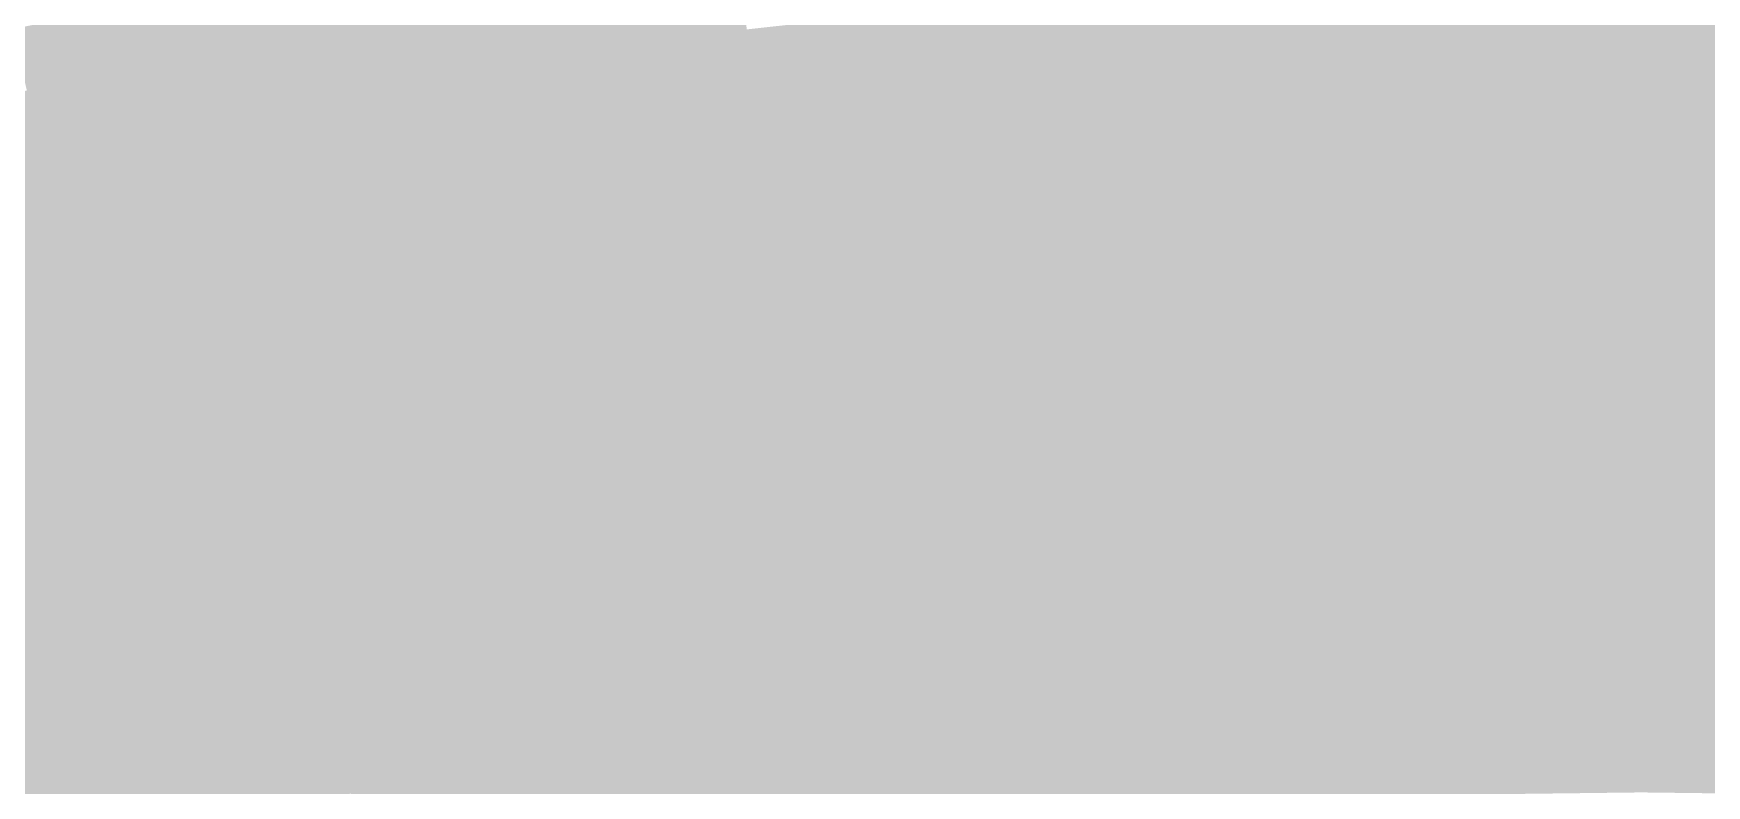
# Model space of a CAD drawing. Header units: inches. Extents: x -266 to 784, y -170 to 213.
# Drawn here: x -25.53 to 1.04, y 103.11 to 115.06 of the extents above; entities that cross this region are included whole.
import ezdxf

# ---------------------------------------------------------------- set-up
doc = ezdxf.new("R2010")
doc.units = ezdxf.units.IN
doc.header["$MEASUREMENT"] = 0

msp = doc.modelspace()

# ---------------------------------------------------------------- linework, layer by layer
at = {"color": 73, "true_color": 0x95e170}
msp.add_solid([(-22.825568, 114.751878), (-23.020658, 115.732663), (-20.002541, 115.277484), (-20.173503, 116.262762)], dxfattribs=at)
at = {"color": 73, "true_color": 0x9de572}
msp.add_solid([(-17.020735, 114.744475), (-17.167466, 115.733652), (-14.199638, 115.127626), (-14.322049, 116.120106)], dxfattribs=at)
at = {"color": 81, "true_color": 0xa9ea74}
msp.add_solid([(-8.459925, 114.688403), (-8.533489, 115.685693), (-5.642783, 114.861477), (-5.69185, 115.860273)], dxfattribs=at)
at = {"color": 81, "true_color": 0xabea74}
msp.add_solid([(-5.642783, 114.861477), (-5.69185, 115.860273), (-2.822241, 114.965364), (-2.846783, 115.965063)], dxfattribs=at)
at = {"color": 81, "true_color": 0xaeea74}
msp.add_solid([(-2.822241, 114.965364), (-2.846783, 115.965063), (0, 115), (0, 116)], dxfattribs=at)
at = {"color": 71, "true_color": 0xb1ea74}
msp.add_solid([(0, 115), (0, 116), (2.822241, 114.965364), (2.846783, 115.965063)], dxfattribs=at)
at = {"color": 73, "true_color": 0x93e170}
msp.add_solid([(-25.634845, 114.157149), (-25.853946, 115.132851), (-22.825568, 114.751878), (-23.020658, 115.732663)], dxfattribs=at)
at = {"color": 73, "true_color": 0x9be572}
msp.add_solid([(-19.831579, 114.292207), (-20.002541, 115.277484), (-17.020735, 114.744475), (-17.167466, 115.733652)], dxfattribs=at)
at = {"color": 81, "true_color": 0xa6ea74}
msp.add_solid([(-11.271971, 114.446244), (-11.369988, 115.441428), (-8.459925, 114.688403), (-8.533489, 115.685693)], dxfattribs=at)
at = {"color": 81, "true_color": 0xa3ea74}
msp.add_solid([(-14.077228, 114.135146), (-14.199638, 115.127626), (-11.271971, 114.446244), (-11.369988, 115.441428)], dxfattribs=at)
at = {"color": 73, "true_color": 0x98e572}
msp.add_solid([(-22.630477, 113.771093), (-22.825568, 114.751878), (-19.831579, 114.292207), (-20.002541, 115.277484)], dxfattribs=at)
at = {"color": 81, "true_color": 0xa0ea74}
msp.add_solid([(-16.874005, 113.755299), (-17.020735, 114.744475), (-14.077228, 114.135146), (-14.199638, 115.127626)], dxfattribs=at)
at = {"color": 81, "true_color": 0xacee76}
msp.add_solid([(-8.38636, 113.691112), (-8.459925, 114.688403), (-5.593715, 113.862682), (-5.642783, 114.861477)], dxfattribs=at)
at = {"color": 81, "true_color": 0xaeee76}
msp.add_solid([(-5.593715, 113.862682), (-5.642783, 114.861477), (-2.7977, 113.965665), (-2.822241, 114.965364)], dxfattribs=at)
at = {"color": 71, "true_color": 0xb1ee76}
msp.add_solid([(-2.7977, 113.965665), (-2.822241, 114.965364), (0, 114), (0, 115)], dxfattribs=at)
at = {"color": 71, "true_color": 0xb4ee76}
msp.add_solid([(0, 114), (0, 115), (2.7977, 113.965665), (2.822241, 114.965364)], dxfattribs=at)
at = {"color": 73, "true_color": 0x95e572}
msp.add_solid([(-25.415744, 113.181447), (-25.634845, 114.157149), (-22.630477, 113.771093), (-22.825568, 114.751878)], dxfattribs=at)
at = {"color": 81, "true_color": 0x9eea74}
msp.add_solid([(-19.660617, 113.306929), (-19.831579, 114.292207), (-16.874005, 113.755299), (-17.020735, 114.744475)], dxfattribs=at)
at = {"color": 81, "true_color": 0xa9ee76}
msp.add_solid([(-11.173954, 113.451059), (-11.271971, 114.446244), (-8.38636, 113.691112), (-8.459925, 114.688403)], dxfattribs=at)
at = {"color": 81, "true_color": 0x9bea74}
msp.add_solid([(-22.435387, 112.790307), (-22.630477, 113.771093), (-19.660617, 113.306929), (-19.831579, 114.292207)], dxfattribs=at)
at = {"color": 81, "true_color": 0xa6ee76}
msp.add_solid([(-13.954817, 113.142667), (-14.077228, 114.135146), (-11.173954, 113.451059), (-11.271971, 114.446244)], dxfattribs=at)
at = {"color": 73, "true_color": 0x93e572}
msp.add_solid([(-28.185701, 112.523625), (-28.428681, 113.493657), (-25.415744, 113.181447), (-25.634845, 114.157149)], dxfattribs=at)
at = {"color": 81, "true_color": 0xa3ee76}
msp.add_solid([(-16.727274, 112.766122), (-16.874005, 113.755299), (-13.954817, 113.142667), (-14.077228, 114.135146)], dxfattribs=at)
at = {"color": 71, "true_color": 0xb4f279}
msp.add_solid([(-2.773159, 112.965967), (-2.7977, 113.965665), (0, 113), (0, 114)], dxfattribs=at)
at = {"color": 71, "true_color": 0xb7f279}
msp.add_solid([(0, 113), (0, 114), (2.773159, 112.965967), (2.7977, 113.965665)], dxfattribs=at)
at = {"color": 81, "true_color": 0x98ea74}
msp.add_solid([(-25.196643, 112.205745), (-25.415744, 113.181447), (-22.435387, 112.790307), (-22.630477, 113.771093)], dxfattribs=at)
at = {"color": 81, "true_color": 0xa0ee76}
msp.add_solid([(-19.489655, 112.321651), (-19.660617, 113.306929), (-16.727274, 112.766122), (-16.874005, 113.755299)], dxfattribs=at)
at = {"color": 71, "true_color": 0xaff279}
msp.add_solid([(-8.312796, 112.693822), (-8.38636, 113.691112), (-5.544647, 112.863887), (-5.593715, 113.862682)], dxfattribs=at)
at = {"color": 71, "true_color": 0xb2f279}
msp.add_solid([(-5.544647, 112.863887), (-5.593715, 113.862682), (-2.773159, 112.965967), (-2.7977, 113.965665)], dxfattribs=at)
at = {"color": 81, "true_color": 0xacf279}
msp.add_solid([(-11.075937, 112.455874), (-11.173954, 113.451059), (-8.312796, 112.693822), (-8.38636, 113.691112)], dxfattribs=at)
at = {"color": 81, "true_color": 0x9eee76}
msp.add_solid([(-22.240297, 111.809522), (-22.435387, 112.790307), (-19.489655, 112.321651), (-19.660617, 113.306929)], dxfattribs=at)
at = {"color": 81, "true_color": 0xa9f279}
msp.add_solid([(-13.832406, 112.150187), (-13.954817, 113.142667), (-11.075937, 112.455874), (-11.173954, 113.451059)], dxfattribs=at)
at = {"color": 81, "true_color": 0x95ea74}
msp.add_solid([(-27.942721, 111.553594), (-28.185701, 112.523625), (-25.196643, 112.205745), (-25.415744, 113.181447)], dxfattribs=at)
at = {"color": 81, "true_color": 0xa6f279}
msp.add_solid([(-16.580544, 111.776946), (-16.727274, 112.766122), (-13.832406, 112.150187), (-13.954817, 113.142667)], dxfattribs=at)
at = {"color": 71, "true_color": 0xb5f67b}
msp.add_solid([(-5.49558, 111.865091), (-5.544647, 112.863887), (-2.748618, 111.966268), (-2.773159, 112.965967)], dxfattribs=at)
at = {"color": 71, "true_color": 0xb8f67b}
msp.add_solid([(-2.748618, 111.966268), (-2.773159, 112.965967), (0, 112), (0, 113)], dxfattribs=at)
at = {"color": 71, "true_color": 0xbbf67b}
msp.add_solid([(0, 112), (0, 113), (2.748618, 111.966268), (2.773159, 112.965967)], dxfattribs=at)
at = {"color": 81, "true_color": 0x9bee76}
msp.add_solid([(-24.977541, 111.230043), (-25.196643, 112.205745), (-22.240297, 111.809522), (-22.435387, 112.790307)], dxfattribs=at)
at = {"color": 81, "true_color": 0xa3f279}
msp.add_solid([(-19.318693, 111.336374), (-19.489655, 112.321651), (-16.580544, 111.776946), (-16.727274, 112.766122)], dxfattribs=at)
at = {"color": 71, "true_color": 0xaff67b}
msp.add_solid([(-10.97792, 111.460689), (-11.075937, 112.455874), (-8.239231, 111.696531), (-8.312796, 112.693822)], dxfattribs=at)
at = {"color": 71, "true_color": 0xb2f67b}
msp.add_solid([(-8.239231, 111.696531), (-8.312796, 112.693822), (-5.49558, 111.865091), (-5.544647, 112.863887)], dxfattribs=at)
at = {"color": 81, "true_color": 0xacf67b}
msp.add_solid([(-13.709996, 111.157708), (-13.832406, 112.150187), (-10.97792, 111.460689), (-11.075937, 112.455874)], dxfattribs=at)
at = {"color": 81, "true_color": 0x98ee76}
msp.add_solid([(-27.699741, 110.583563), (-27.942721, 111.553594), (-24.977541, 111.230043), (-25.196643, 112.205745)], dxfattribs=at)
at = {"color": 81, "true_color": 0xa0f279}
msp.add_solid([(-22.045206, 110.828737), (-22.240297, 111.809522), (-19.318693, 111.336374), (-19.489655, 112.321651)], dxfattribs=at)
at = {"color": 81, "true_color": 0xa9f67b}
msp.add_solid([(-16.433813, 110.787769), (-16.580544, 111.776946), (-13.709996, 111.157708), (-13.832406, 112.150187)], dxfattribs=at)
at = {"color": 71, "true_color": 0xb8fb7d}
msp.add_solid([(-5.446512, 110.866296), (-5.49558, 111.865091), (-2.724076, 110.966569), (-2.748618, 111.966268)], dxfattribs=at)
at = {"color": 71, "true_color": 0xbbfb7d}
msp.add_solid([(-2.724076, 110.966569), (-2.748618, 111.966268), (0, 111), (0, 112)], dxfattribs=at)
at = {"color": 71, "true_color": 0xbefb7d}
msp.add_solid([(0, 111), (0, 112), (2.724076, 110.966569), (2.748618, 111.966268)], dxfattribs=at)
at = {"color": 81, "true_color": 0x9ef279}
msp.add_solid([(-24.75844, 110.254341), (-24.977541, 111.230043), (-22.045206, 110.828737), (-22.240297, 111.809522)], dxfattribs=at)
at = {"color": 81, "true_color": 0xa6f67b}
msp.add_solid([(-19.147732, 110.351096), (-19.318693, 111.336374), (-16.433813, 110.787769), (-16.580544, 111.776946)], dxfattribs=at)
at = {"color": 71, "true_color": 0xb2fb7d}
msp.add_solid([(-10.879903, 110.465505), (-10.97792, 111.460689), (-8.165667, 110.699241), (-8.239231, 111.696531)], dxfattribs=at)
at = {"color": 71, "true_color": 0xb5fb7d}
msp.add_solid([(-8.165667, 110.699241), (-8.239231, 111.696531), (-5.446512, 110.866296), (-5.49558, 111.865091)], dxfattribs=at)
at = {"color": 71, "true_color": 0xaffb7d}
msp.add_solid([(-13.587585, 110.165228), (-13.709996, 111.157708), (-10.879903, 110.465505), (-10.97792, 111.460689)], dxfattribs=at)
at = {"color": 81, "true_color": 0x9bf279}
msp.add_solid([(-27.45676, 109.613532), (-27.699741, 110.583563), (-24.75844, 110.254341), (-24.977541, 111.230043)], dxfattribs=at)
at = {"color": 81, "true_color": 0xa3f67b}
msp.add_solid([(-21.850116, 109.847951), (-22.045206, 110.828737), (-19.147732, 110.351096), (-19.318693, 111.336374)], dxfattribs=at)
at = {"color": 81, "true_color": 0xacfb7d}
msp.add_solid([(-16.287083, 109.798593), (-16.433813, 110.787769), (-13.587585, 110.165228), (-13.709996, 111.157708)], dxfattribs=at)
at = {"color": 81, "true_color": 0xa0f67b}
msp.add_solid([(-24.539339, 109.278639), (-24.75844, 110.254341), (-21.850116, 109.847951), (-22.045206, 110.828737)], dxfattribs=at)
at = {"color": 71, "true_color": 0xb8ff7f}
msp.add_solid([(-8.092102, 109.70195), (-8.165667, 110.699241), (-5.397444, 109.8675), (-5.446512, 110.866296)], dxfattribs=at)
at = {"color": 71, "true_color": 0xbbff7f}
msp.add_solid([(-5.397444, 109.8675), (-5.446512, 110.866296), (-2.699535, 109.96687), (-2.724076, 110.966569)], dxfattribs=at)
at = {"color": 71, "true_color": 0xbeff7f}
msp.add_solid([(-2.699535, 109.96687), (-2.724076, 110.966569), (0, 110), (0, 111)], dxfattribs=at)
at = {"color": 71, "true_color": 0xc1ff7f}
msp.add_solid([(0, 110), (0, 111), (2.699535, 109.96687), (2.724076, 110.966569)], dxfattribs=at)
at = {"color": 81, "true_color": 0xa9fb7d}
msp.add_solid([(-18.97677, 109.365818), (-19.147732, 110.351096), (-16.287083, 109.798593), (-16.433813, 110.787769)], dxfattribs=at)
at = {"color": 71, "true_color": 0xb5ff7f}
msp.add_solid([(-10.781885, 109.47032), (-10.879903, 110.465505), (-8.092102, 109.70195), (-8.165667, 110.699241)], dxfattribs=at)
at = {"color": 81, "true_color": 0xa6fb7d}
msp.add_solid([(-21.655026, 108.867166), (-21.850116, 109.847951), (-18.97677, 109.365818), (-19.147732, 110.351096)], dxfattribs=at)
at = {"color": 71, "true_color": 0xb2ff7f}
msp.add_solid([(-13.465174, 109.172749), (-13.587585, 110.165228), (-10.781885, 109.47032), (-10.879903, 110.465505)], dxfattribs=at)
at = {"color": 81, "true_color": 0x9ef67b}
msp.add_solid([(-27.21378, 108.6435), (-27.45676, 109.613532), (-24.539339, 109.278639), (-24.75844, 110.254341)], dxfattribs=at)
at = {"color": 71, "true_color": 0xafff7f}
msp.add_solid([(-16.140352, 108.809416), (-16.287083, 109.798593), (-13.465174, 109.172749), (-13.587585, 110.165228)], dxfattribs=at)
at = {"color": 81, "true_color": 0xa3fb7d}
msp.add_solid([(-24.320238, 108.302936), (-24.539339, 109.278639), (-21.655026, 108.867166), (-21.850116, 109.847951)], dxfattribs=at)
at = {"color": 81, "true_color": 0xacff7f}
msp.add_solid([(-18.805808, 108.380541), (-18.97677, 109.365818), (-16.140352, 108.809416), (-16.287083, 109.798593)], dxfattribs=at)
at = {"color": 71, "true_color": 0xb5fe7a}
msp.add_solid([(-8.018537, 108.70466), (-8.092102, 109.70195), (-5.348376, 108.868705), (-5.397444, 109.8675)], dxfattribs=at)
at = {"color": 71, "true_color": 0xb9fe7a}
msp.add_solid([(-5.348376, 108.868705), (-5.397444, 109.8675), (-2.674994, 108.967171), (-2.699535, 109.96687)], dxfattribs=at)
at = {"color": 71, "true_color": 0xbcfe7a}
msp.add_solid([(-2.674994, 108.967171), (-2.699535, 109.96687), (0, 109), (0, 110)], dxfattribs=at)
at = {"color": 71, "true_color": 0xbffe7a}
msp.add_solid([(0, 109), (0, 110), (2.674994, 108.967171), (2.699535, 109.96687)], dxfattribs=at)
at = {"color": 71, "true_color": 0xb2fe7a}
msp.add_solid([(-10.683868, 108.475135), (-10.781885, 109.47032), (-8.018537, 108.70466), (-8.092102, 109.70195)], dxfattribs=at)
at = {"color": 81, "true_color": 0xa0fb7d}
msp.add_solid([(-26.9708, 107.673469), (-27.21378, 108.6435), (-24.320238, 108.302936), (-24.539339, 109.278639)], dxfattribs=at)
at = {"color": 81, "true_color": 0xa9ff7f}
msp.add_solid([(-21.459935, 107.886381), (-21.655026, 108.867166), (-18.805808, 108.380541), (-18.97677, 109.365818)], dxfattribs=at)
at = {"color": 71, "true_color": 0xaffe7a}
msp.add_solid([(-13.342764, 108.180269), (-13.465174, 109.172749), (-10.683868, 108.475135), (-10.781885, 109.47032)], dxfattribs=at)
at = {"color": 81, "true_color": 0xacfe7a}
msp.add_solid([(-15.993622, 107.82024), (-16.140352, 108.809416), (-13.342764, 108.180269), (-13.465174, 109.172749)], dxfattribs=at)
at = {"color": 71, "true_color": 0xb5fe73}
msp.add_solid([(-5.299309, 107.869909), (-5.348376, 108.868705), (-2.650453, 107.967472), (-2.674994, 108.967171)], dxfattribs=at)
at = {"color": 71, "true_color": 0xb9fe73}
msp.add_solid([(-2.650453, 107.967472), (-2.674994, 108.967171), (0, 108), (0, 109)], dxfattribs=at)
at = {"color": 71, "true_color": 0xbcfe73}
msp.add_solid([(0, 108), (0, 109), (2.650453, 107.967472), (2.674994, 108.967171)], dxfattribs=at)
at = {"color": 81, "true_color": 0xa6ff7f}
msp.add_solid([(-24.101136, 107.327234), (-24.320238, 108.302936), (-21.459935, 107.886381), (-21.655026, 108.867166)], dxfattribs=at)
at = {"color": 81, "true_color": 0xa9fe7a}
msp.add_solid([(-18.634846, 107.395263), (-18.805808, 108.380541), (-15.993622, 107.82024), (-16.140352, 108.809416)], dxfattribs=at)
at = {"color": 71, "true_color": 0xaffe73}
msp.add_solid([(-10.585851, 107.47995), (-10.683868, 108.475135), (-7.944973, 107.707369), (-8.018537, 108.70466)], dxfattribs=at)
at = {"color": 71, "true_color": 0xb2fe73}
msp.add_solid([(-7.944973, 107.707369), (-8.018537, 108.70466), (-5.299309, 107.869909), (-5.348376, 108.868705)], dxfattribs=at)
at = {"color": 81, "true_color": 0xabfe73}
msp.add_solid([(-13.220353, 107.18779), (-13.342764, 108.180269), (-10.585851, 107.47995), (-10.683868, 108.475135)], dxfattribs=at)
at = {"color": 81, "true_color": 0xa3ff7f}
msp.add_solid([(-26.72782, 106.703438), (-26.9708, 107.673469), (-24.101136, 107.327234), (-24.320238, 108.302936)], dxfattribs=at)
at = {"color": 81, "true_color": 0xa6fe7a}
msp.add_solid([(-21.264845, 106.905596), (-21.459935, 107.886381), (-18.634846, 107.395263), (-18.805808, 108.380541)], dxfattribs=at)
at = {"color": 81, "true_color": 0xa8fe73}
msp.add_solid([(-15.846891, 106.831063), (-15.993622, 107.82024), (-13.220353, 107.18779), (-13.342764, 108.180269)], dxfattribs=at)
at = {"color": 81, "true_color": 0xa3fe7a}
msp.add_solid([(-23.882035, 106.351532), (-24.101136, 107.327234), (-21.264845, 106.905596), (-21.459935, 107.886381)], dxfattribs=at)
at = {"color": 71, "true_color": 0xb2fe6d}
msp.add_solid([(-5.250241, 106.871114), (-5.299309, 107.869909), (-2.625911, 106.967774), (-2.650453, 107.967472)], dxfattribs=at)
at = {"color": 71, "true_color": 0xb5fe6d}
msp.add_solid([(-2.625911, 106.967774), (-2.650453, 107.967472), (0, 107), (0, 108)], dxfattribs=at)
at = {"color": 71, "true_color": 0xb9fe6d}
msp.add_solid([(0, 107), (0, 108), (2.625911, 106.967774), (2.650453, 107.967472)], dxfattribs=at)
at = {"color": 81, "true_color": 0xa5fe73}
msp.add_solid([(-18.463884, 106.409985), (-18.634846, 107.395263), (-15.846891, 106.831063), (-15.993622, 107.82024)], dxfattribs=at)
at = {"color": 81, "true_color": 0xabfe6d}
msp.add_solid([(-10.487834, 106.484766), (-10.585851, 107.47995), (-7.871408, 106.710079), (-7.944973, 107.707369)], dxfattribs=at)
at = {"color": 81, "true_color": 0xaefe6d}
msp.add_solid([(-7.871408, 106.710079), (-7.944973, 107.707369), (-5.250241, 106.871114), (-5.299309, 107.869909)], dxfattribs=at)
at = {"color": 81, "true_color": 0xa1fe73}
msp.add_solid([(-21.069755, 105.92481), (-21.264845, 106.905596), (-18.463884, 106.409985), (-18.634846, 107.395263)], dxfattribs=at)
at = {"color": 81, "true_color": 0xa7fe6d}
msp.add_solid([(-13.097942, 106.19531), (-13.220353, 107.18779), (-10.487834, 106.484766), (-10.585851, 107.47995)], dxfattribs=at)
at = {"color": 81, "true_color": 0x9ffe7a}
msp.add_solid([(-26.48484, 105.733407), (-26.72782, 106.703438), (-23.882035, 106.351532), (-24.101136, 107.327234)], dxfattribs=at)
at = {"color": 81, "true_color": 0xa4fe6d}
msp.add_solid([(-15.700161, 105.841887), (-15.846891, 106.831063), (-13.097942, 106.19531), (-13.220353, 107.18779)], dxfattribs=at)
at = {"color": 81, "true_color": 0x9efe73}
msp.add_solid([(-23.662934, 105.37583), (-23.882035, 106.351532), (-21.069755, 105.92481), (-21.264845, 106.905596)], dxfattribs=at)
at = {"color": 81, "true_color": 0xa1fe6d}
msp.add_solid([(-18.292922, 105.424708), (-18.463884, 106.409985), (-15.700161, 105.841887), (-15.846891, 106.831063)], dxfattribs=at)
at = {"color": 81, "true_color": 0xabfe66}
msp.add_solid([(-7.797844, 105.712788), (-7.871408, 106.710079), (-5.201173, 105.872318), (-5.250241, 106.871114)], dxfattribs=at)
at = {"color": 81, "true_color": 0xaefe66}
msp.add_solid([(-5.201173, 105.872318), (-5.250241, 106.871114), (-2.60137, 105.968075), (-2.625911, 106.967774)], dxfattribs=at)
at = {"color": 71, "true_color": 0xb2fe66}
msp.add_solid([(-2.60137, 105.968075), (-2.625911, 106.967774), (0, 106), (0, 107)], dxfattribs=at)
at = {"color": 71, "true_color": 0xb6fe66}
msp.add_solid([(0, 106), (0, 107), (2.60137, 105.968075), (2.625911, 106.967774)], dxfattribs=at)
at = {"color": 81, "true_color": 0xa7fe66}
msp.add_solid([(-10.389817, 105.489581), (-10.487834, 106.484766), (-7.797844, 105.712788), (-7.871408, 106.710079)], dxfattribs=at)
at = {"color": 81, "true_color": 0x9bfe73}
msp.add_solid([(-26.241859, 104.763375), (-26.48484, 105.733407), (-23.662934, 105.37583), (-23.882035, 106.351532)], dxfattribs=at)
at = {"color": 81, "true_color": 0x9dfe6d}
msp.add_solid([(-20.874664, 104.944025), (-21.069755, 105.92481), (-18.292922, 105.424708), (-18.463884, 106.409985)], dxfattribs=at)
at = {"color": 81, "true_color": 0xa4fe66}
msp.add_solid([(-12.975532, 105.202831), (-13.097942, 106.19531), (-10.389817, 105.489581), (-10.487834, 106.484766)], dxfattribs=at)
at = {"color": 81, "true_color": 0xa0fe66}
msp.add_solid([(-15.55343, 104.85271), (-15.700161, 105.841887), (-12.975532, 105.202831), (-13.097942, 106.19531)], dxfattribs=at)
at = {"color": 81, "true_color": 0x9afe6d}
msp.add_solid([(-23.443833, 104.400128), (-23.662934, 105.37583), (-20.874664, 104.944025), (-21.069755, 105.92481)], dxfattribs=at)
at = {"color": 81, "true_color": 0x9cfe66}
msp.add_solid([(-18.12196, 104.43943), (-18.292922, 105.424708), (-15.55343, 104.85271), (-15.700161, 105.841887)], dxfattribs=at)
at = {"color": 81, "true_color": 0xa7fe60}
msp.add_solid([(-7.724279, 104.715498), (-7.797844, 105.712788), (-5.152106, 104.873523), (-5.201173, 105.872318)], dxfattribs=at)
at = {"color": 81, "true_color": 0xabfe60}
msp.add_solid([(-5.152106, 104.873523), (-5.201173, 105.872318), (-2.576829, 104.968376), (-2.60137, 105.968075)], dxfattribs=at)
at = {"color": 71, "true_color": 0xaffe60}
msp.add_solid([(-2.576829, 104.968376), (-2.60137, 105.968075), (0, 105), (0, 106)], dxfattribs=at)
at = {"color": 71, "true_color": 0xb2fe60}
msp.add_solid([(0, 105), (0, 106), (2.576829, 104.968376), (2.60137, 105.968075)], dxfattribs=at)
at = {"color": 81, "true_color": 0xa3fe60}
msp.add_solid([(-10.2918, 104.494396), (-10.389817, 105.489581), (-7.724279, 104.715498), (-7.797844, 105.712788)], dxfattribs=at)
at = {"color": 81, "true_color": 0x96fe6d}
msp.add_solid([(-25.998879, 103.793344), (-26.241859, 104.763375), (-23.443833, 104.400128), (-23.662934, 105.37583)], dxfattribs=at)
at = {"color": 81, "true_color": 0x99fe66}
msp.add_solid([(-20.679574, 103.96324), (-20.874664, 104.944025), (-18.12196, 104.43943), (-18.292922, 105.424708)], dxfattribs=at)
at = {"color": 81, "true_color": 0xa0fe60}
msp.add_solid([(-12.853121, 104.210351), (-12.975532, 105.202831), (-10.2918, 104.494396), (-10.389817, 105.489581)], dxfattribs=at)
at = {"color": 81, "true_color": 0x9cfe60}
msp.add_solid([(-15.4067, 103.863534), (-15.55343, 104.85271), (-12.853121, 104.210351), (-12.975532, 105.202831)], dxfattribs=at)
at = {"color": 81, "true_color": 0xa8fe5a}
msp.add_solid([(-5.103038, 103.874727), (-5.152106, 104.873523), (-2.552288, 103.968677), (-2.576829, 104.968376)], dxfattribs=at)
at = {"color": 81, "true_color": 0xacfe5a}
msp.add_solid([(-2.552288, 103.968677), (-2.576829, 104.968376), (0, 104), (0, 105)], dxfattribs=at)
at = {"color": 71, "true_color": 0xaffe5a}
msp.add_solid([(0, 104), (0, 105), (2.552288, 103.968677), (2.576829, 104.968376)], dxfattribs=at)
at = {"color": 81, "true_color": 0x95fe66}
msp.add_solid([(-23.224731, 103.424426), (-23.443833, 104.400128), (-20.679574, 103.96324), (-20.874664, 104.944025)], dxfattribs=at)
at = {"color": 81, "true_color": 0x98fe60}
msp.add_solid([(-17.950998, 103.454152), (-18.12196, 104.43943), (-15.4067, 103.863534), (-15.55343, 104.85271)], dxfattribs=at)
at = {"color": 81, "true_color": 0xa0fe5a}
msp.add_solid([(-10.193783, 103.499212), (-10.2918, 104.494396), (-7.650715, 103.718207), (-7.724279, 104.715498)], dxfattribs=at)
at = {"color": 81, "true_color": 0xa4fe5a}
msp.add_solid([(-7.650715, 103.718207), (-7.724279, 104.715498), (-5.103038, 103.874727), (-5.152106, 104.873523)], dxfattribs=at)
at = {"color": 81, "true_color": 0x95fe60}
msp.add_solid([(-20.484484, 102.982454), (-20.679574, 103.96324), (-17.950998, 103.454152), (-18.12196, 104.43943)], dxfattribs=at)
at = {"color": 81, "true_color": 0x9cfe5a}
msp.add_solid([(-12.73071, 103.217872), (-12.853121, 104.210351), (-10.193783, 103.499212), (-10.2918, 104.494396)], dxfattribs=at)
at = {"color": 81, "true_color": 0x92fe66}
msp.add_solid([(-25.755899, 102.823313), (-25.998879, 103.793344), (-23.224731, 103.424426), (-23.443833, 104.400128)], dxfattribs=at)
at = {"color": 81, "true_color": 0x98fe5a}
msp.add_solid([(-15.259969, 102.874357), (-15.4067, 103.863534), (-12.73071, 103.217872), (-12.853121, 104.210351)], dxfattribs=at)
at = {"color": 81, "true_color": 0x91fe60}
msp.add_solid([(-23.00563, 102.448724), (-23.224731, 103.424426), (-20.484484, 102.982454), (-20.679574, 103.96324)], dxfattribs=at)
at = {"color": 81, "true_color": 0xa4fe53}
msp.add_solid([(-5.05397, 102.875932), (-5.103038, 103.874727), (-2.527747, 102.968978), (-2.552288, 103.968677)], dxfattribs=at)
at = {"color": 81, "true_color": 0xa8fe53}
msp.add_solid([(-2.527747, 102.968978), (-2.552288, 103.968677), (0, 103), (0, 104)], dxfattribs=at)
at = {"color": 81, "true_color": 0xacfe53}
msp.add_solid([(0, 103), (0, 104), (2.527747, 102.968978), (2.552288, 103.968677)], dxfattribs=at)
at = {"color": 81, "true_color": 0x94fe5a}
msp.add_solid([(-17.780036, 102.468875), (-17.950998, 103.454152), (-15.259969, 102.874357), (-15.4067, 103.863534)], dxfattribs=at)
at = {"color": 81, "true_color": 0x9cfe53}
msp.add_solid([(-10.095765, 102.504027), (-10.193783, 103.499212), (-7.57715, 102.720917), (-7.650715, 103.718207)], dxfattribs=at)
at = {"color": 81, "true_color": 0xa0fe53}
msp.add_solid([(-7.57715, 102.720917), (-7.650715, 103.718207), (-5.05397, 102.875932), (-5.103038, 103.874727)], dxfattribs=at)
at = {"color": 91, "true_color": 0x8dfe60}
msp.add_solid([(-25.512919, 101.853282), (-25.755899, 102.823313), (-23.00563, 102.448724), (-23.224731, 103.424426)], dxfattribs=at)
at = {"color": 81, "true_color": 0x90fe5a}
msp.add_solid([(-20.289393, 102.001669), (-20.484484, 102.982454), (-17.780036, 102.468875), (-17.950998, 103.454152)], dxfattribs=at)
at = {"color": 81, "true_color": 0x98fe53}
msp.add_solid([(-12.6083, 102.225392), (-12.73071, 103.217872), (-10.095765, 102.504027), (-10.193783, 103.499212)], dxfattribs=at)
at = {"color": 81, "true_color": 0x94fe53}
msp.add_solid([(-15.113239, 101.885181), (-15.259969, 102.874357), (-12.6083, 102.225392), (-12.73071, 103.217872)], dxfattribs=at)

doc.saveas('drawing.dxf')
